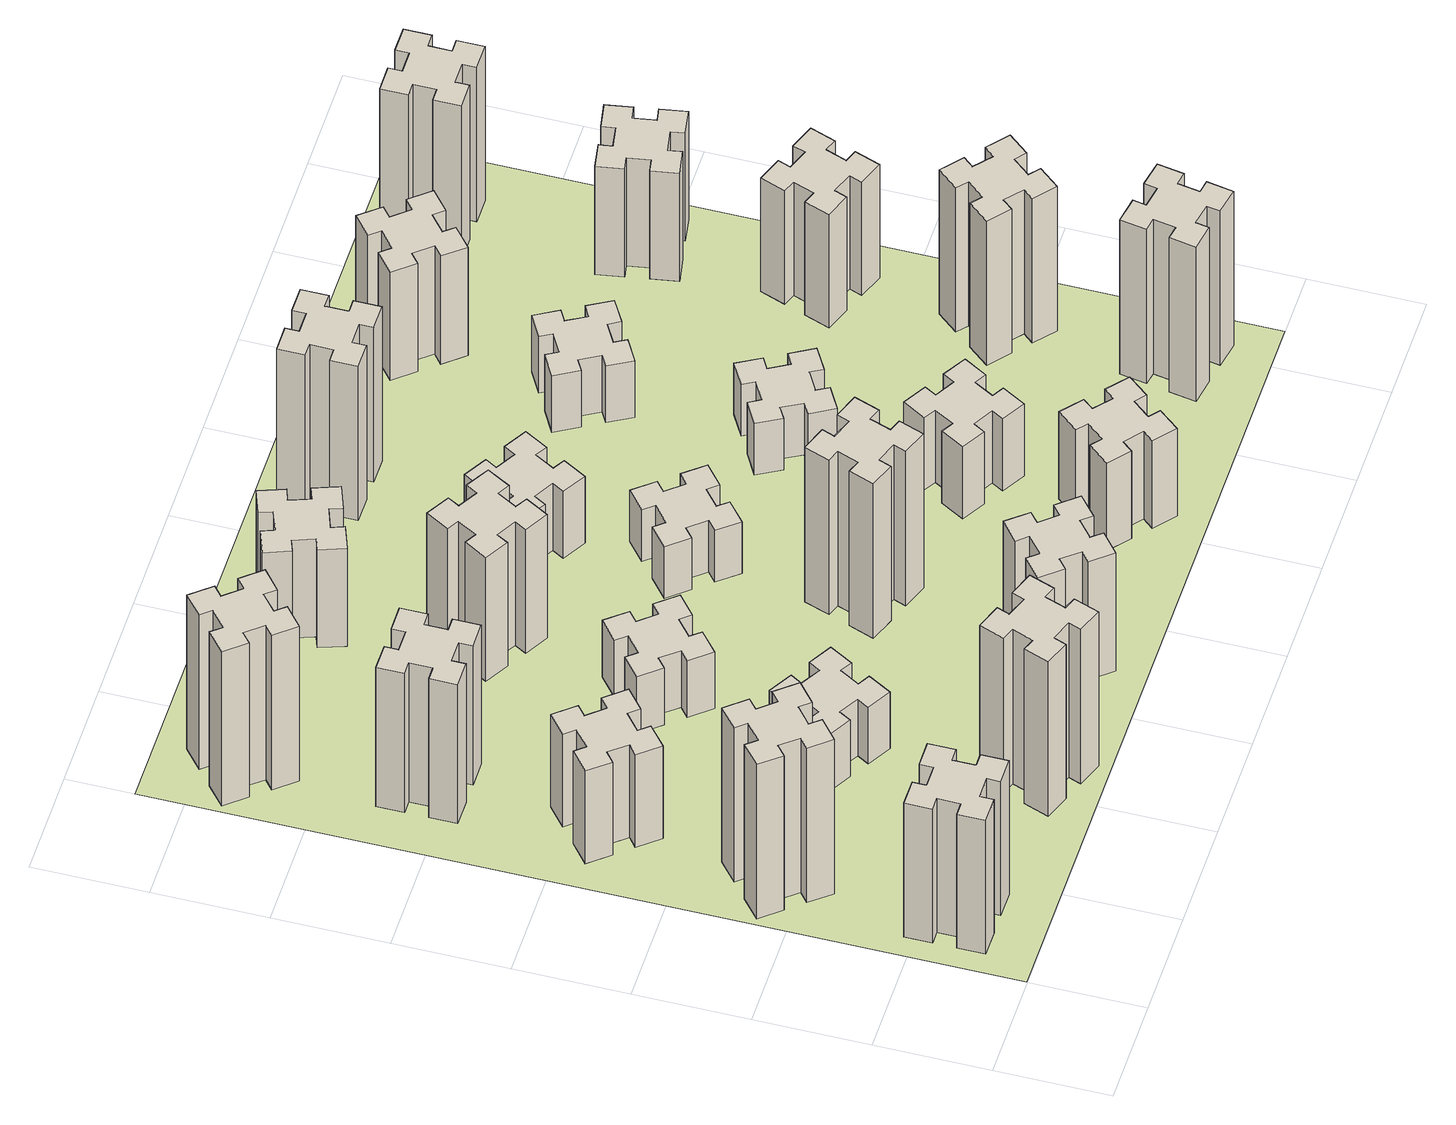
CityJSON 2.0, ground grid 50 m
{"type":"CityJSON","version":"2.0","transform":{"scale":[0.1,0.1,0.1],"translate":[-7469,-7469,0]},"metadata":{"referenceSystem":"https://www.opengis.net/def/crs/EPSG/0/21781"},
"CityObjects":{
"building1":{"type":"Building","attributes":{"class":"1000","function":"1000","usage":"1000","yearOfConstruction":2016,"roofType":"1000","measuredHeight":78,"storeysAboveGround":30,"storeysBelowGround":0},"geometry":[{"type":"Solid","lod":"1","boundaries":[[[[0,1,2,3,4,5,6,7,8,9,10,11,12,13,14,15,16,17,18,19]],[[17,16,20,21]],[[16,15,22,20]],[[15,14,23,22]],[[14,13,24,23]],[[13,12,25,24]],[[12,11,26,25]],[[11,10,27,26]],[[10,9,28,27]],[[9,8,29,28]],[[8,7,30,29]],[[7,6,31,30]],[[6,5,32,31]],[[5,4,33,32]],[[4,3,34,33]],[[3,2,35,34]],[[2,1,36,35]],[[1,0,37,36]],[[0,19,38,37]],[[19,18,39,38]],[[18,17,21,39]],[[24,25,26,27,28,29,30,31,32,33,34,35,36,37,38,39,21,20,22,23]]]]}]},
"building2":{"type":"Building","attributes":{"class":"1000","function":"1000","usage":"1000","yearOfConstruction":2016,"roofType":"1000","measuredHeight":90,"storeysAboveGround":30,"storeysBelowGround":0},"geometry":[{"type":"Solid","lod":"1","boundaries":[[[[40,41,42,43,44,45,46,47,48,49,50,51,52,53,54,55,56,57,58,59]],[[57,56,60,61]],[[56,55,62,60]],[[55,54,63,62]],[[54,53,64,63]],[[53,52,65,64]],[[52,51,66,65]],[[51,50,67,66]],[[50,49,68,67]],[[49,48,69,68]],[[48,47,70,69]],[[47,46,71,70]],[[46,45,72,71]],[[45,44,73,72]],[[44,43,74,73]],[[43,42,75,74]],[[42,41,76,75]],[[41,40,77,76]],[[40,59,78,77]],[[59,58,79,78]],[[58,57,61,79]],[[64,65,66,67,68,69,70,71,72,73,74,75,76,77,78,79,61,60,62,63]]]]}]},
"building3":{"type":"Building","attributes":{"class":"1000","function":"1000","usage":"1000","yearOfConstruction":2016,"roofType":"1000","measuredHeight":54,"storeysAboveGround":30,"storeysBelowGround":0},"geometry":[{"type":"Solid","lod":"1","boundaries":[[[[80,81,82,83,84,85,86,87,88,89,90,91,92,93,94,95,96,97,98,99]],[[97,96,100,101]],[[96,95,102,100]],[[95,94,103,102]],[[94,93,104,103]],[[93,92,105,104]],[[92,91,106,105]],[[91,90,107,106]],[[90,89,108,107]],[[89,88,109,108]],[[88,87,110,109]],[[87,86,111,110]],[[86,85,112,111]],[[85,84,113,112]],[[84,83,114,113]],[[83,82,115,114]],[[82,81,116,115]],[[81,80,117,116]],[[80,99,118,117]],[[99,98,119,118]],[[98,97,101,119]],[[104,105,106,107,108,109,110,111,112,113,114,115,116,117,118,119,101,100,102,103]]]]}]},
"building4":{"type":"Building","attributes":{"class":"1000","function":"1000","usage":"1000","yearOfConstruction":2016,"roofType":"1000","measuredHeight":81,"storeysAboveGround":30,"storeysBelowGround":0},"geometry":[{"type":"Solid","lod":"1","boundaries":[[[[120,121,122,123,124,125,126,127,128,129,130,131,132,133,134,135,136,137,138,139]],[[137,136,140,141]],[[136,135,142,140]],[[135,134,143,142]],[[134,133,144,143]],[[133,132,145,144]],[[132,131,146,145]],[[131,130,147,146]],[[130,129,148,147]],[[129,128,149,148]],[[128,127,150,149]],[[127,126,151,150]],[[126,125,152,151]],[[125,124,153,152]],[[124,123,154,153]],[[123,122,155,154]],[[122,121,156,155]],[[121,120,157,156]],[[120,139,158,157]],[[139,138,159,158]],[[138,137,141,159]],[[144,145,146,147,148,149,150,151,152,153,154,155,156,157,158,159,141,140,142,143]]]]}]},
"building5":{"type":"Building","attributes":{"class":"1000","function":"1000","usage":"1000","yearOfConstruction":2016,"roofType":"1000","measuredHeight":90,"storeysAboveGround":30,"storeysBelowGround":0},"geometry":[{"type":"Solid","lod":"1","boundaries":[[[[160,161,162,163,164,165,166,167,168,169,170,171,172,173,174,175,176,177,178,179]],[[177,176,180,181]],[[176,175,182,180]],[[175,174,183,182]],[[174,173,184,183]],[[173,172,185,184]],[[172,171,186,185]],[[171,170,187,186]],[[170,169,188,187]],[[169,168,189,188]],[[168,167,190,189]],[[167,166,191,190]],[[166,165,192,191]],[[165,164,193,192]],[[164,163,194,193]],[[163,162,195,194]],[[162,161,196,195]],[[161,160,197,196]],[[160,179,198,197]],[[179,178,199,198]],[[178,177,181,199]],[[184,185,186,187,188,189,190,191,192,193,194,195,196,197,198,199,181,180,182,183]]]]}]},
"building6":{"type":"Building","attributes":{"class":"1000","function":"1000","usage":"1000","yearOfConstruction":2016,"roofType":"1000","measuredHeight":90,"storeysAboveGround":30,"storeysBelowGround":0},"geometry":[{"type":"Solid","lod":"1","boundaries":[[[[200,201,202,203,204,205,206,207,208,209,210,211,212,213,214,215,216,217,218,219]],[[217,216,220,221]],[[216,215,222,220]],[[215,214,223,222]],[[214,213,224,223]],[[213,212,225,224]],[[212,211,226,225]],[[211,210,227,226]],[[210,209,228,227]],[[209,208,229,228]],[[208,207,230,229]],[[207,206,231,230]],[[206,205,232,231]],[[205,204,233,232]],[[204,203,234,233]],[[203,202,235,234]],[[202,201,236,235]],[[201,200,237,236]],[[200,219,238,237]],[[219,218,239,238]],[[218,217,221,239]],[[224,225,226,227,228,229,230,231,232,233,234,235,236,237,238,239,221,220,222,223]]]]}]},
"building7":{"type":"Building","attributes":{"class":"1000","function":"1000","usage":"1000","yearOfConstruction":2016,"roofType":"1000","measuredHeight":33,"storeysAboveGround":30,"storeysBelowGround":0},"geometry":[{"type":"Solid","lod":"1","boundaries":[[[[240,241,242,243,244,245,246,247,248,249,250,251,252,253,254,255,256,257,258,259]],[[257,256,260,261]],[[256,255,262,260]],[[255,254,263,262]],[[254,253,264,263]],[[253,252,265,264]],[[252,251,266,265]],[[251,250,267,266]],[[250,249,268,267]],[[249,248,269,268]],[[248,247,270,269]],[[247,246,271,270]],[[246,245,272,271]],[[245,244,273,272]],[[244,243,274,273]],[[243,242,275,274]],[[242,241,276,275]],[[241,240,277,276]],[[240,259,278,277]],[[259,258,279,278]],[[258,257,261,279]],[[264,265,266,267,268,269,270,271,272,273,274,275,276,277,278,279,261,260,262,263]]]]}]},
"building8":{"type":"Building","attributes":{"class":"1000","function":"1000","usage":"1000","yearOfConstruction":2016,"roofType":"1000","measuredHeight":33,"storeysAboveGround":30,"storeysBelowGround":0},"geometry":[{"type":"Solid","lod":"1","boundaries":[[[[280,281,282,283,284,285,286,287,288,289,290,291,292,293,294,295,296,297,298,299]],[[297,296,300,301]],[[296,295,302,300]],[[295,294,303,302]],[[294,293,304,303]],[[293,292,305,304]],[[292,291,306,305]],[[291,290,307,306]],[[290,289,308,307]],[[289,288,309,308]],[[288,287,310,309]],[[287,286,311,310]],[[286,285,312,311]],[[285,284,313,312]],[[284,283,314,313]],[[283,282,315,314]],[[282,281,316,315]],[[281,280,317,316]],[[280,299,318,317]],[[299,298,319,318]],[[298,297,301,319]],[[304,305,306,307,308,309,310,311,312,313,314,315,316,317,318,319,301,300,302,303]]]]}]},
"building9":{"type":"Building","attributes":{"class":"1000","function":"1000","usage":"1000","yearOfConstruction":2016,"roofType":"1000","measuredHeight":69,"storeysAboveGround":30,"storeysBelowGround":0},"geometry":[{"type":"Solid","lod":"1","boundaries":[[[[320,321,322,323,324,325,326,327,328,329,330,331,332,333,334,335,336,337,338,339]],[[337,336,340,341]],[[336,335,342,340]],[[335,334,343,342]],[[334,333,344,343]],[[333,332,345,344]],[[332,331,346,345]],[[331,330,347,346]],[[330,329,348,347]],[[329,328,349,348]],[[328,327,350,349]],[[327,326,351,350]],[[326,325,352,351]],[[325,324,353,352]],[[324,323,354,353]],[[323,322,355,354]],[[322,321,356,355]],[[321,320,357,356]],[[320,339,358,357]],[[339,338,359,358]],[[338,337,341,359]],[[344,345,346,347,348,349,350,351,352,353,354,355,356,357,358,359,341,340,342,343]]]]}]},
"building10":{"type":"Building","attributes":{"class":"1000","function":"1000","usage":"1000","yearOfConstruction":2016,"roofType":"1000","measuredHeight":72,"storeysAboveGround":30,"storeysBelowGround":0},"geometry":[{"type":"Solid","lod":"1","boundaries":[[[[360,361,362,363,364,365,366,367,368,369,370,371,372,373,374,375,376,377,378,379]],[[377,376,380,381]],[[376,375,382,380]],[[375,374,383,382]],[[374,373,384,383]],[[373,372,385,384]],[[372,371,386,385]],[[371,370,387,386]],[[370,369,388,387]],[[369,368,389,388]],[[368,367,390,389]],[[367,366,391,390]],[[366,365,392,391]],[[365,364,393,392]],[[364,363,394,393]],[[363,362,395,394]],[[362,361,396,395]],[[361,360,397,396]],[[360,379,398,397]],[[379,378,399,398]],[[378,377,381,399]],[[384,385,386,387,388,389,390,391,392,393,394,395,396,397,398,399,381,380,382,383]]]]}]},
"building11":{"type":"Building","attributes":{"class":"1000","function":"1000","usage":"1000","yearOfConstruction":2016,"roofType":"1000","measuredHeight":57,"storeysAboveGround":30,"storeysBelowGround":0},"geometry":[{"type":"Solid","lod":"1","boundaries":[[[[400,401,402,403,404,405,406,407,408,409,410,411,412,413,414,415,416,417,418,419]],[[417,416,420,421]],[[416,415,422,420]],[[415,414,423,422]],[[414,413,424,423]],[[413,412,425,424]],[[412,411,426,425]],[[411,410,427,426]],[[410,409,428,427]],[[409,408,429,428]],[[408,407,430,429]],[[407,406,431,430]],[[406,405,432,431]],[[405,404,433,432]],[[404,403,434,433]],[[403,402,435,434]],[[402,401,436,435]],[[401,400,437,436]],[[400,419,438,437]],[[419,418,439,438]],[[418,417,421,439]],[[424,425,426,427,428,429,430,431,432,433,434,435,436,437,438,439,421,420,422,423]]]]}]},
"building12":{"type":"Building","attributes":{"class":"1000","function":"1000","usage":"1000","yearOfConstruction":2016,"roofType":"1000","measuredHeight":90,"storeysAboveGround":30,"storeysBelowGround":0},"geometry":[{"type":"Solid","lod":"1","boundaries":[[[[440,441,442,443,444,445,446,447,448,449,450,451,452,453,454,455,456,457,458,459]],[[457,456,460,461]],[[456,455,462,460]],[[455,454,463,462]],[[454,453,464,463]],[[453,452,465,464]],[[452,451,466,465]],[[451,450,467,466]],[[450,449,468,467]],[[449,448,469,468]],[[448,447,470,469]],[[447,446,471,470]],[[446,445,472,471]],[[445,444,473,472]],[[444,443,474,473]],[[443,442,475,474]],[[442,441,476,475]],[[441,440,477,476]],[[440,459,478,477]],[[459,458,479,478]],[[458,457,461,479]],[[464,465,466,467,468,469,470,471,472,473,474,475,476,477,478,479,461,460,462,463]]]]}]},
"building13":{"type":"Building","attributes":{"class":"1000","function":"1000","usage":"1000","yearOfConstruction":2016,"roofType":"1000","measuredHeight":30,"storeysAboveGround":30,"storeysBelowGround":0},"geometry":[{"type":"Solid","lod":"1","boundaries":[[[[480,481,482,483,484,485,486,487,488,489,490,491,492,493,494,495,496,497,498,499]],[[497,496,500,501]],[[496,495,502,500]],[[495,494,503,502]],[[494,493,504,503]],[[493,492,505,504]],[[492,491,506,505]],[[491,490,507,506]],[[490,489,508,507]],[[489,488,509,508]],[[488,487,510,509]],[[487,486,511,510]],[[486,485,512,511]],[[485,484,513,512]],[[484,483,514,513]],[[483,482,515,514]],[[482,481,516,515]],[[481,480,517,516]],[[480,499,518,517]],[[499,498,519,518]],[[498,497,501,519]],[[504,505,506,507,508,509,510,511,512,513,514,515,516,517,518,519,501,500,502,503]]]]}]},
"building14":{"type":"Building","attributes":{"class":"1000","function":"1000","usage":"1000","yearOfConstruction":2016,"roofType":"1000","measuredHeight":39,"storeysAboveGround":30,"storeysBelowGround":0},"geometry":[{"type":"Solid","lod":"1","boundaries":[[[[520,521,522,523,524,525,526,527,528,529,530,531,532,533,534,535,536,537,538,539]],[[537,536,540,541]],[[536,535,542,540]],[[535,534,543,542]],[[534,533,544,543]],[[533,532,545,544]],[[532,531,546,545]],[[531,530,547,546]],[[530,529,548,547]],[[529,528,549,548]],[[528,527,550,549]],[[527,526,551,550]],[[526,525,552,551]],[[525,524,553,552]],[[524,523,554,553]],[[523,522,555,554]],[[522,521,556,555]],[[521,520,557,556]],[[520,539,558,557]],[[539,538,559,558]],[[538,537,541,559]],[[544,545,546,547,548,549,550,551,552,553,554,555,556,557,558,559,541,540,542,543]]]]}]},
"building15":{"type":"Building","attributes":{"class":"1000","function":"1000","usage":"1000","yearOfConstruction":2016,"roofType":"1000","measuredHeight":51,"storeysAboveGround":30,"storeysBelowGround":0},"geometry":[{"type":"Solid","lod":"1","boundaries":[[[[560,561,562,563,564,565,566,567,568,569,570,571,572,573,574,575,576,577,578,579]],[[577,576,580,581]],[[576,575,582,580]],[[575,574,583,582]],[[574,573,584,583]],[[573,572,585,584]],[[572,571,586,585]],[[571,570,587,586]],[[570,569,588,587]],[[569,568,589,588]],[[568,567,590,589]],[[567,566,591,590]],[[566,565,592,591]],[[565,564,593,592]],[[564,563,594,593]],[[563,562,595,594]],[[562,561,596,595]],[[561,560,597,596]],[[560,579,598,597]],[[579,578,599,598]],[[578,577,581,599]],[[584,585,586,587,588,589,590,591,592,593,594,595,596,597,598,599,581,580,582,583]]]]}]},
"building16":{"type":"Building","attributes":{"class":"1000","function":"1000","usage":"1000","yearOfConstruction":2016,"roofType":"1000","measuredHeight":90,"storeysAboveGround":30,"storeysBelowGround":0},"geometry":[{"type":"Solid","lod":"1","boundaries":[[[[600,601,602,603,604,605,606,607,608,609,610,611,612,613,614,615,616,617,618,619]],[[617,616,620,621]],[[616,615,622,620]],[[615,614,623,622]],[[614,613,624,623]],[[613,612,625,624]],[[612,611,626,625]],[[611,610,627,626]],[[610,609,628,627]],[[609,608,629,628]],[[608,607,630,629]],[[607,606,631,630]],[[606,605,632,631]],[[605,604,633,632]],[[604,603,634,633]],[[603,602,635,634]],[[602,601,636,635]],[[601,600,637,636]],[[600,619,638,637]],[[619,618,639,638]],[[618,617,621,639]],[[624,625,626,627,628,629,630,631,632,633,634,635,636,637,638,639,621,620,622,623]]]]}]},
"building17":{"type":"Building","attributes":{"class":"1000","function":"1000","usage":"1000","yearOfConstruction":2016,"roofType":"1000","measuredHeight":42,"storeysAboveGround":30,"storeysBelowGround":0},"geometry":[{"type":"Solid","lod":"1","boundaries":[[[[640,641,642,643,644,645,646,647,648,649,650,651,652,653,654,655,656,657,658,659]],[[657,656,660,661]],[[656,655,662,660]],[[655,654,663,662]],[[654,653,664,663]],[[653,652,665,664]],[[652,651,666,665]],[[651,650,667,666]],[[650,649,668,667]],[[649,648,669,668]],[[648,647,670,669]],[[647,646,671,670]],[[646,645,672,671]],[[645,644,673,672]],[[644,643,674,673]],[[643,642,675,674]],[[642,641,676,675]],[[641,640,677,676]],[[640,659,678,677]],[[659,658,679,678]],[[658,657,661,679]],[[664,665,666,667,668,669,670,671,672,673,674,675,676,677,678,679,661,660,662,663]]]]}]},
"building18":{"type":"Building","attributes":{"class":"1000","function":"1000","usage":"1000","yearOfConstruction":2016,"roofType":"1000","measuredHeight":30,"storeysAboveGround":30,"storeysBelowGround":0},"geometry":[{"type":"Solid","lod":"1","boundaries":[[[[680,681,682,683,684,685,686,687,688,689,690,691,692,693,694,695,696,697,698,699]],[[697,696,700,701]],[[696,695,702,700]],[[695,694,703,702]],[[694,693,704,703]],[[693,692,705,704]],[[692,691,706,705]],[[691,690,707,706]],[[690,689,708,707]],[[689,688,709,708]],[[688,687,710,709]],[[687,686,711,710]],[[686,685,712,711]],[[685,684,713,712]],[[684,683,714,713]],[[683,682,715,714]],[[682,681,716,715]],[[681,680,717,716]],[[680,699,718,717]],[[699,698,719,718]],[[698,697,701,719]],[[704,705,706,707,708,709,710,711,712,713,714,715,716,717,718,719,701,700,702,703]]]]}]},
"building19":{"type":"Building","attributes":{"class":"1000","function":"1000","usage":"1000","yearOfConstruction":2016,"roofType":"1000","measuredHeight":33,"storeysAboveGround":30,"storeysBelowGround":0},"geometry":[{"type":"Solid","lod":"1","boundaries":[[[[720,721,722,723,724,725,726,727,728,729,730,731,732,733,734,735,736,737,738,739]],[[737,736,740,741]],[[736,735,742,740]],[[735,734,743,742]],[[734,733,744,743]],[[733,732,745,744]],[[732,731,746,745]],[[731,730,747,746]],[[730,729,748,747]],[[729,728,749,748]],[[728,727,750,749]],[[727,726,751,750]],[[726,725,752,751]],[[725,724,753,752]],[[724,723,754,753]],[[723,722,755,754]],[[722,721,756,755]],[[721,720,757,756]],[[720,739,758,757]],[[739,738,759,758]],[[738,737,741,759]],[[744,745,746,747,748,749,750,751,752,753,754,755,756,757,758,759,741,740,742,743]]]]}]},
"building20":{"type":"Building","attributes":{"class":"1000","function":"1000","usage":"1000","yearOfConstruction":2016,"roofType":"1000","measuredHeight":90,"storeysAboveGround":30,"storeysBelowGround":0},"geometry":[{"type":"Solid","lod":"1","boundaries":[[[[760,761,762,763,764,765,766,767,768,769,770,771,772,773,774,775,776,777,778,779]],[[777,776,780,781]],[[776,775,782,780]],[[775,774,783,782]],[[774,773,784,783]],[[773,772,785,784]],[[772,771,786,785]],[[771,770,787,786]],[[770,769,788,787]],[[769,768,789,788]],[[768,767,790,789]],[[767,766,791,790]],[[766,765,792,791]],[[765,764,793,792]],[[764,763,794,793]],[[763,762,795,794]],[[762,761,796,795]],[[761,760,797,796]],[[760,779,798,797]],[[779,778,799,798]],[[778,777,781,799]],[[784,785,786,787,788,789,790,791,792,793,794,795,796,797,798,799,781,780,782,783]]]]}]},
"building21":{"type":"Building","attributes":{"class":"1000","function":"1000","usage":"1000","yearOfConstruction":2016,"roofType":"1000","measuredHeight":63,"storeysAboveGround":30,"storeysBelowGround":0},"geometry":[{"type":"Solid","lod":"1","boundaries":[[[[800,801,802,803,804,805,806,807,808,809,810,811,812,813,814,815,816,817,818,819]],[[817,816,820,821]],[[816,815,822,820]],[[815,814,823,822]],[[814,813,824,823]],[[813,812,825,824]],[[812,811,826,825]],[[811,810,827,826]],[[810,809,828,827]],[[809,808,829,828]],[[808,807,830,829]],[[807,806,831,830]],[[806,805,832,831]],[[805,804,833,832]],[[804,803,834,833]],[[803,802,835,834]],[[802,801,836,835]],[[801,800,837,836]],[[800,819,838,837]],[[819,818,839,838]],[[818,817,821,839]],[[824,825,826,827,828,829,830,831,832,833,834,835,836,837,838,839,821,820,822,823]]]]}]},
"building22":{"type":"Building","attributes":{"class":"1000","function":"1000","usage":"1000","yearOfConstruction":2016,"roofType":"1000","measuredHeight":84,"storeysAboveGround":30,"storeysBelowGround":0},"geometry":[{"type":"Solid","lod":"1","boundaries":[[[[840,841,842,843,844,845,846,847,848,849,850,851,852,853,854,855,856,857,858,859]],[[857,856,860,861]],[[856,855,862,860]],[[855,854,863,862]],[[854,853,864,863]],[[853,852,865,864]],[[852,851,866,865]],[[851,850,867,866]],[[850,849,868,867]],[[849,848,869,868]],[[848,847,870,869]],[[847,846,871,870]],[[846,845,872,871]],[[845,844,873,872]],[[844,843,874,873]],[[843,842,875,874]],[[842,841,876,875]],[[841,840,877,876]],[[840,859,878,877]],[[859,858,879,878]],[[858,857,861,879]],[[864,865,866,867,868,869,870,871,872,873,874,875,876,877,878,879,861,860,862,863]]]]}]},
"building23":{"type":"Building","attributes":{"class":"1000","function":"1000","usage":"1000","yearOfConstruction":2016,"roofType":"1000","measuredHeight":66,"storeysAboveGround":30,"storeysBelowGround":0},"geometry":[{"type":"Solid","lod":"1","boundaries":[[[[880,881,882,883,884,885,886,887,888,889,890,891,892,893,894,895,896,897,898,899]],[[897,896,900,901]],[[896,895,902,900]],[[895,894,903,902]],[[894,893,904,903]],[[893,892,905,904]],[[892,891,906,905]],[[891,890,907,906]],[[890,889,908,907]],[[889,888,909,908]],[[888,887,910,909]],[[887,886,911,910]],[[886,885,912,911]],[[885,884,913,912]],[[884,883,914,913]],[[883,882,915,914]],[[882,881,916,915]],[[881,880,917,916]],[[880,899,918,917]],[[899,898,919,918]],[[898,897,901,919]],[[904,905,906,907,908,909,910,911,912,913,914,915,916,917,918,919,901,900,902,903]]]]}]},
"building24":{"type":"Building","attributes":{"class":"1000","function":"1000","usage":"1000","yearOfConstruction":2016,"roofType":"1000","measuredHeight":63,"storeysAboveGround":30,"storeysBelowGround":0},"geometry":[{"type":"Solid","lod":"1","boundaries":[[[[920,921,922,923,924,925,926,927,928,929,930,931,932,933,934,935,936,937,938,939]],[[937,936,940,941]],[[936,935,942,940]],[[935,934,943,942]],[[934,933,944,943]],[[933,932,945,944]],[[932,931,946,945]],[[931,930,947,946]],[[930,929,948,947]],[[929,928,949,948]],[[928,927,950,949]],[[927,926,951,950]],[[926,925,952,951]],[[925,924,953,952]],[[924,923,954,953]],[[923,922,955,954]],[[922,921,956,955]],[[921,920,957,956]],[[920,939,958,957]],[[939,938,959,958]],[[938,937,941,959]],[[944,945,946,947,948,949,950,951,952,953,954,955,956,957,958,959,941,940,942,943]]]]}]},
"building25":{"type":"Building","attributes":{"class":"1000","function":"1000","usage":"1000","yearOfConstruction":2016,"roofType":"1000","measuredHeight":90,"storeysAboveGround":30,"storeysBelowGround":0},"geometry":[{"type":"Solid","lod":"1","boundaries":[[[[960,961,962,963,964,965,966,967,968,969,970,971,972,973,974,975,976,977,978,979]],[[977,976,980,981]],[[976,975,982,980]],[[975,974,983,982]],[[974,973,984,983]],[[973,972,985,984]],[[972,971,986,985]],[[971,970,987,986]],[[970,969,988,987]],[[969,968,989,988]],[[968,967,990,989]],[[967,966,991,990]],[[966,965,992,991]],[[965,964,993,992]],[[964,963,994,993]],[[963,962,995,994]],[[962,961,996,995]],[[961,960,997,996]],[[960,979,998,997]],[[979,978,999,998]],[[978,977,981,999]],[[984,985,986,987,988,989,990,991,992,993,994,995,996,997,998,999,981,980,982,983]]]]}]},
"landuse1":{"type":"LandUse","attributes":{"name":"plot1","function":"1010"},"geometry":[{"type":"MultiSurface","lod":"1","boundaries":[[[1000,1001,1002,1003]]]}]}
},
"vertices":[
[165,425,0],[165,325,0],[105,325,0],[105,205,0],[225,205,0],[225,265,0],[325,265,0],[325,205,0],[445,205,0],[445,325,0],[385,325,0],[385,425,0],[445,425,0],[445,545,0],[325,545,0],[325,485,0],[225,485,0],[225,545,0],[105,545,0],[105,425,0],[225,485,780],[225,545,780],[325,485,780],[325,545,780],[445,545,780],[445,425,780],[385,425,780],[385,325,780],[445,325,780],[445,205,780],[325,205,780],[325,265,780],[225,265,780],[225,205,780],[105,205,780],[105,325,780],[165,325,780],[165,425,780],[105,425,780],[105,545,780],
[392,1148,0],[327,1224,0],[373,1263,0],[296,1355,0],[204,1278,0],[243,1232,0],[166,1167,0],[128,1213,0],[36,1136,0],[113,1044,0],[159,1083,0],[223,1006,0],[177,968,0],[254,876,0],[346,953,0],[308,999,0],[384,1063,0],[423,1017,0],[515,1094,0],[438,1186,0],[384,1063,900],[423,1017,900],[308,999,900],[346,953,900],[254,876,900],[177,968,900],[223,1006,900],[159,1083,900],[113,1044,900],[36,1136,900],[128,1213,900],[166,1167,900],[243,1232,900],[204,1278,900],[296,1355,900],[373,1263,900],[327,1224,900],[392,1148,900],[438,1186,900],[515,1094,900],
[492,1888,0],[427,1964,0],[473,2003,0],[396,2095,0],[304,2018,0],[343,1972,0],[266,1907,0],[228,1953,0],[136,1876,0],[213,1784,0],[259,1823,0],[323,1746,0],[277,1708,0],[354,1616,0],[446,1693,0],[408,1739,0],[484,1803,0],[523,1757,0],[615,1834,0],[538,1926,0],[484,1803,540],[523,1757,540],[408,1739,540],[446,1693,540],[354,1616,540],[277,1708,540],[323,1746,540],[259,1823,540],[213,1784,540],[136,1876,540],[228,1953,540],[266,1907,540],[343,1972,540],[304,2018,540],[396,2095,540],[473,2003,540],[427,1964,540],[492,1888,540],[538,1926,540],[615,1834,540],
[485,2545,0],[485,2645,0],[545,2645,0],[545,2765,0],[425,2765,0],[425,2705,0],[325,2705,0],[325,2765,0],[205,2765,0],[205,2645,0],[265,2645,0],[265,2545,0],[205,2545,0],[205,2425,0],[325,2425,0],[325,2485,0],[425,2485,0],[425,2425,0],[545,2425,0],[545,2545,0],[425,2485,810],[425,2425,810],[325,2485,810],[325,2425,810],[205,2425,810],[205,2545,810],[265,2545,810],[265,2645,810],[205,2645,810],[205,2765,810],[325,2765,810],[325,2705,810],[425,2705,810],[425,2765,810],[545,2765,810],[545,2645,810],[485,2645,810],[485,2545,810],[545,2545,810],[545,2425,810],
[1029,360,0],[995,266,0],[939,287,0],[897,174,0],[1010,133,0],[1031,189,0],[1125,155,0],[1104,99,0],[1217,57,0],[1258,170,0],[1202,191,0],[1236,285,0],[1292,264,0],[1333,377,0],[1220,418,0],[1200,362,0],[1106,396,0],[1127,452,0],[1014,493,0],[973,380,0],[1106,396,900],[1127,452,900],[1200,362,900],[1220,418,900],[1333,377,900],[1292,264,900],[1236,285,900],[1202,191,900],[1258,170,900],[1217,57,900],[1104,99,900],[1125,155,900],[1031,189,900],[1010,133,900],[897,174,900],[939,287,900],[995,266,900],[1029,360,900],[973,380,900],[1014,493,900],
[243,3452,0],[166,3387,0],[128,3433,0],[36,3356,0],[113,3264,0],[159,3303,0],[223,3226,0],[177,3188,0],[254,3096,0],[346,3173,0],[308,3219,0],[384,3283,0],[423,3237,0],[515,3314,0],[438,3406,0],[392,3368,0],[327,3444,0],[373,3483,0],[296,3575,0],[204,3498,0],[327,3444,900],[373,3483,900],[392,3368,900],[438,3406,900],[515,3314,900],[423,3237,900],[384,3283,900],[308,3219,900],[346,3173,900],[254,3096,900],[177,3188,900],[223,3226,900],[159,3303,900],[113,3264,900],[36,3356,900],[128,3433,900],[166,3387,900],[243,3452,900],[204,3498,900],[296,3575,900],
[1086,1017,0],[1136,1104,0],[1188,1074,0],[1248,1178,0],[1144,1238,0],[1114,1186,0],[1027,1236,0],[1057,1288,0],[953,1348,0],[893,1244,0],[945,1214,0],[895,1127,0],[843,1157,0],[783,1053,0],[887,993,0],[917,1045,0],[1004,995,0],[974,943,0],[1078,883,0],[1138,987,0],[1004,995,330],[974,943,330],[917,1045,330],[887,993,330],[783,1053,330],[843,1157,330],[895,1127,330],[945,1214,330],[893,1244,330],[953,1348,330],[1057,1288,330],[1027,1236,330],[1114,1186,330],[1144,1238,330],[1248,1178,330],[1188,1074,330],[1136,1104,330],[1086,1017,330],[1138,987,330],[1078,883,330],
[1083,1972,0],[1006,1907,0],[968,1953,0],[876,1876,0],[953,1784,0],[999,1823,0],[1063,1746,0],[1017,1708,0],[1094,1616,0],[1186,1693,0],[1148,1739,0],[1224,1803,0],[1263,1757,0],[1355,1834,0],[1278,1926,0],[1232,1888,0],[1167,1964,0],[1213,2003,0],[1136,2095,0],[1044,2018,0],[1167,1964,330],[1213,2003,330],[1232,1888,330],[1278,1926,330],[1355,1834,330],[1263,1757,330],[1224,1803,330],[1148,1739,330],[1186,1693,330],[1094,1616,330],[1017,1708,330],[1063,1746,330],[999,1823,330],[953,1784,330],[876,1876,330],[968,1953,330],[1006,1907,330],[1083,1972,330],[1044,2018,330],[1136,2095,330],
[1639,343,0],[1703,266,0],[1657,228,0],[1734,136,0],[1826,213,0],[1788,259,0],[1864,323,0],[1903,277,0],[1995,354,0],[1918,446,0],[1872,408,0],[1807,484,0],[1853,523,0],[1776,615,0],[1684,538,0],[1723,492,0],[1646,427,0],[1608,473,0],[1516,396,0],[1593,304,0],[1646,427,690],[1608,473,690],[1723,492,690],[1684,538,690],[1776,615,690],[1853,523,690],[1807,484,690],[1872,408,690],[1918,446,690],[1995,354,690],[1903,277,690],[1864,323,690],[1788,259,690],[1826,213,690],[1734,136,690],[1657,228,690],[1703,266,690],[1639,343,690],[1593,304,690],[1516,396,690],
[1314,2666,0],[1227,2716,0],[1257,2768,0],[1153,2828,0],[1093,2724,0],[1145,2694,0],[1095,2607,0],[1043,2637,0],[983,2533,0],[1087,2473,0],[1117,2525,0],[1204,2475,0],[1174,2423,0],[1278,2363,0],[1338,2467,0],[1286,2497,0],[1336,2584,0],[1388,2554,0],[1448,2658,0],[1344,2718,0],[1336,2584,720],[1388,2554,720],[1286,2497,720],[1338,2467,720],[1278,2363,720],[1174,2423,720],[1204,2475,720],[1117,2525,720],[1087,2473,720],[983,2533,720],[1043,2637,720],[1095,2607,720],[1145,2694,720],[1093,2724,720],[1153,2828,720],[1257,2768,720],[1227,2716,720],[1314,2666,720],[1344,2718,720],[1448,2658,720],
[1125,3456,0],[1031,3422,0],[1010,3478,0],[897,3437,0],[939,3324,0],[995,3345,0],[1029,3251,0],[973,3230,0],[1014,3117,0],[1127,3159,0],[1106,3215,0],[1200,3249,0],[1220,3193,0],[1333,3234,0],[1292,3347,0],[1236,3326,0],[1202,3420,0],[1258,3440,0],[1217,3553,0],[1104,3512,0],[1202,3420,570],[1258,3440,570],[1236,3326,570],[1292,3347,570],[1333,3234,570],[1220,3193,570],[1200,3249,570],[1106,3215,570],[1127,3159,570],[1014,3117,570],[973,3230,570],[1029,3251,570],[995,3345,570],[939,3324,570],[897,3437,570],[1010,3478,570],[1031,3422,570],[1125,3456,570],[1104,3512,570],[1217,3553,570],
[1769,1300,0],[1735,1206,0],[1679,1227,0],[1637,1114,0],[1750,1073,0],[1771,1129,0],[1865,1095,0],[1844,1039,0],[1957,997,0],[1998,1110,0],[1942,1131,0],[1976,1225,0],[2032,1204,0],[2073,1317,0],[1960,1358,0],[1940,1302,0],[1846,1336,0],[1867,1392,0],[1754,1433,0],[1713,1320,0],[1846,1336,900],[1867,1392,900],[1940,1302,900],[1960,1358,900],[2073,1317,900],[2032,1204,900],[1976,1225,900],[1942,1131,900],[1998,1110,900],[1957,997,900],[1844,1039,900],[1865,1095,900],[1771,1129,900],[1750,1073,900],[1637,1114,900],[1679,1227,900],[1735,1206,900],[1769,1300,900],[1713,1320,900],[1754,1433,900],
[1972,1988,0],[1907,2064,0],[1953,2103,0],[1876,2195,0],[1784,2118,0],[1823,2072,0],[1746,2007,0],[1708,2053,0],[1616,1976,0],[1693,1884,0],[1739,1923,0],[1803,1846,0],[1757,1808,0],[1834,1716,0],[1926,1793,0],[1888,1839,0],[1964,1903,0],[2003,1857,0],[2095,1934,0],[2018,2026,0],[1964,1903,300],[2003,1857,300],[1888,1839,300],[1926,1793,300],[1834,1716,300],[1757,1808,300],[1803,1846,300],[1739,1923,300],[1693,1884,300],[1616,1976,300],[1708,2053,300],[1746,2007,300],[1823,2072,300],[1784,2118,300],[1876,2195,300],[1953,2103,300],[1907,2064,300],[1972,1988,300],[2018,2026,300],[2095,1934,300],
[1826,2497,0],[1876,2584,0],[1928,2554,0],[1988,2658,0],[1884,2718,0],[1854,2666,0],[1767,2716,0],[1797,2768,0],[1693,2828,0],[1633,2724,0],[1685,2694,0],[1635,2607,0],[1583,2637,0],[1523,2533,0],[1627,2473,0],[1657,2525,0],[1744,2475,0],[1714,2423,0],[1818,2363,0],[1878,2467,0],[1744,2475,390],[1714,2423,390],[1657,2525,390],[1627,2473,390],[1523,2533,390],[1583,2637,390],[1635,2607,390],[1685,2694,390],[1633,2724,390],[1693,2828,390],[1797,2768,390],[1767,2716,390],[1854,2666,390],[1884,2718,390],[1988,2658,390],[1928,2554,390],[1876,2584,390],[1826,2497,390],[1878,2467,390],[1818,2363,390],
[2486,323,0],[2563,259,0],[2524,213,0],[2616,136,0],[2693,228,0],[2647,266,0],[2712,343,0],[2758,304,0],[2835,396,0],[2743,473,0],[2704,427,0],[2628,492,0],[2666,538,0],[2574,615,0],[2497,523,0],[2543,484,0],[2479,408,0],[2433,446,0],[2356,354,0],[2448,277,0],[2479,408,510],[2433,446,510],[2543,484,510],[2497,523,510],[2574,615,510],[2666,538,510],[2628,492,510],[2704,427,510],[2743,473,510],[2835,396,510],[2758,304,510],[2712,343,510],[2647,266,510],[2693,228,510],[2616,136,510],[2524,213,510],[2563,259,510],[2486,323,510],[2448,277,510],[2356,354,510],
[1965,3385,0],[1965,3485,0],[2025,3485,0],[2025,3605,0],[1905,3605,0],[1905,3545,0],[1805,3545,0],[1805,3605,0],[1685,3605,0],[1685,3485,0],[1745,3485,0],[1745,3385,0],[1685,3385,0],[1685,3265,0],[1805,3265,0],[1805,3325,0],[1905,3325,0],[1905,3265,0],[2025,3265,0],[2025,3385,0],[1905,3325,900],[1905,3265,900],[1805,3325,900],[1805,3265,900],[1685,3265,900],[1685,3385,900],[1745,3385,900],[1745,3485,900],[1685,3485,900],[1685,3605,900],[1805,3605,900],[1805,3545,900],[1905,3545,900],[1905,3605,900],[2025,3605,900],[2025,3485,900],[1965,3485,900],[1965,3385,900],[2025,3385,900],[2025,3265,900],
[2497,945,0],[2584,895,0],[2554,843,0],[2658,783,0],[2718,887,0],[2666,917,0],[2716,1004,0],[2768,974,0],[2828,1078,0],[2724,1138,0],[2694,1086,0],[2607,1136,0],[2637,1188,0],[2533,1248,0],[2473,1144,0],[2525,1114,0],[2475,1027,0],[2423,1057,0],[2363,953,0],[2467,893,0],[2475,1027,420],[2423,1057,420],[2525,1114,420],[2473,1144,420],[2533,1248,420],[2637,1188,420],[2607,1136,420],[2694,1086,420],[2724,1138,420],[2828,1078,420],[2768,974,420],[2716,1004,420],[2666,917,420],[2718,887,420],[2658,783,420],[2554,843,420],[2584,895,420],[2497,945,420],[2467,893,420],[2363,953,420],
[2475,1744,0],[2525,1657,0],[2473,1627,0],[2533,1523,0],[2637,1583,0],[2607,1635,0],[2694,1685,0],[2724,1633,0],[2828,1693,0],[2768,1797,0],[2716,1767,0],[2666,1854,0],[2718,1884,0],[2658,1988,0],[2554,1928,0],[2584,1876,0],[2497,1826,0],[2467,1878,0],[2363,1818,0],[2423,1714,0],[2497,1826,300],[2467,1878,300],[2584,1876,300],[2554,1928,300],[2658,1988,300],[2718,1884,300],[2666,1854,300],[2716,1767,300],[2768,1797,300],[2828,1693,300],[2724,1633,300],[2694,1685,300],[2607,1635,300],[2637,1583,300],[2533,1523,300],[2473,1627,300],[2525,1657,300],[2475,1744,300],[2423,1714,300],[2363,1818,300],
[2475,2584,0],[2525,2497,0],[2473,2467,0],[2533,2363,0],[2637,2423,0],[2607,2475,0],[2694,2525,0],[2724,2473,0],[2828,2533,0],[2768,2637,0],[2716,2607,0],[2666,2694,0],[2718,2724,0],[2658,2828,0],[2554,2768,0],[2584,2716,0],[2497,2666,0],[2467,2718,0],[2363,2658,0],[2423,2554,0],[2497,2666,330],[2467,2718,330],[2584,2716,330],[2554,2768,330],[2658,2828,330],[2718,2724,330],[2666,2694,330],[2716,2607,330],[2768,2637,330],[2828,2533,330],[2724,2473,330],[2694,2525,330],[2607,2475,330],[2637,2423,330],[2533,2363,330],[2473,2467,330],[2525,2497,330],[2475,2584,330],[2423,2554,330],[2363,2658,330],
[3504,475,0],[3405,492,0],[3416,551,0],[3297,572,0],[3277,454,0],[3336,444,0],[3318,345,0],[3259,356,0],[3238,237,0],[3357,217,0],[3367,276,0],[3465,258,0],[3455,199,0],[3573,178,0],[3594,297,0],[3535,307,0],[3552,405,0],[3611,395,0],[3632,513,0],[3514,534,0],[3552,405,900],[3611,395,900],[3535,307,900],[3594,297,900],[3573,178,900],[3455,199,900],[3465,258,900],[3367,276,900],[3357,217,900],[3238,237,900],[3259,356,900],[3318,345,900],[3336,444,900],[3277,454,900],[3297,572,900],[3416,551,900],[3405,492,900],[3504,475,900],[3514,534,900],[3632,513,900],
[2812,3368,0],[2747,3444,0],[2793,3483,0],[2716,3575,0],[2624,3498,0],[2663,3452,0],[2586,3387,0],[2548,3433,0],[2456,3356,0],[2533,3264,0],[2579,3303,0],[2643,3226,0],[2597,3188,0],[2674,3096,0],[2766,3173,0],[2728,3219,0],[2804,3283,0],[2843,3237,0],[2935,3314,0],[2858,3406,0],[2804,3283,630],[2843,3237,630],[2728,3219,630],[2766,3173,630],[2674,3096,630],[2597,3188,630],[2643,3226,630],[2579,3303,630],[2533,3264,630],[2456,3356,630],[2548,3433,630],[2586,3387,630],[2663,3452,630],[2624,3498,630],[2716,3575,630],[2793,3483,630],[2747,3444,630],[2812,3368,630],[2858,3406,630],[2935,3314,630],
[3487,1006,0],[3552,1083,0],[3598,1044,0],[3675,1136,0],[3583,1213,0],[3544,1167,0],[3468,1232,0],[3506,1278,0],[3414,1355,0],[3337,1263,0],[3383,1224,0],[3319,1148,0],[3273,1186,0],[3196,1094,0],[3288,1017,0],[3326,1063,0],[3403,999,0],[3364,953,0],[3456,876,0],[3533,968,0],[3403,999,840],[3364,953,840],[3326,1063,840],[3288,1017,840],[3196,1094,840],[3273,1186,840],[3319,1148,840],[3383,1224,840],[3337,1263,840],[3414,1355,840],[3506,1278,840],[3468,1232,840],[3544,1167,840],[3583,1213,840],[3675,1136,840],[3598,1044,840],[3552,1083,840],[3487,1006,840],[3533,968,840],[3456,876,840],
[3520,1942,0],[3426,1976,0],[3447,2032,0],[3334,2073,0],[3293,1960,0],[3349,1940,0],[3315,1846,0],[3259,1867,0],[3217,1754,0],[3330,1713,0],[3351,1769,0],[3445,1735,0],[3424,1679,0],[3537,1637,0],[3578,1750,0],[3522,1771,0],[3556,1865,0],[3612,1844,0],[3653,1957,0],[3540,1998,0],[3556,1865,660],[3612,1844,660],[3522,1771,660],[3578,1750,660],[3537,1637,660],[3424,1679,660],[3445,1735,660],[3351,1769,660],[3330,1713,660],[3217,1754,660],[3259,1867,660],[3315,1846,660],[3349,1940,660],[3293,1960,660],[3334,2073,660],[3447,2032,660],[3426,1976,660],[3520,1942,660],[3540,1998,660],[3653,1957,660],
[3405,2478,0],[3504,2496,0],[3514,2437,0],[3632,2457,0],[3611,2576,0],[3552,2565,0],[3535,2664,0],[3594,2674,0],[3573,2792,0],[3455,2771,0],[3465,2712,0],[3367,2695,0],[3357,2754,0],[3238,2733,0],[3259,2615,0],[3318,2625,0],[3336,2527,0],[3277,2517,0],[3297,2398,0],[3416,2419,0],[3336,2527,630],[3277,2517,630],[3318,2625,630],[3259,2615,630],[3238,2733,630],[3357,2754,630],[3367,2695,630],[3465,2712,630],[3455,2771,630],[3573,2792,630],[3594,2674,630],[3535,2664,630],[3552,2565,630],[3611,2576,630],[3632,2457,630],[3514,2437,630],[3504,2496,630],[3405,2478,630],[3416,2419,630],[3297,2398,630],
[3285,3325,0],[3385,3325,0],[3385,3265,0],[3505,3265,0],[3505,3385,0],[3445,3385,0],[3445,3485,0],[3505,3485,0],[3505,3605,0],[3385,3605,0],[3385,3545,0],[3285,3545,0],[3285,3605,0],[3165,3605,0],[3165,3485,0],[3225,3485,0],[3225,3385,0],[3165,3385,0],[3165,3265,0],[3285,3265,0],[3225,3385,900],[3165,3385,900],[3225,3485,900],[3165,3485,900],[3165,3605,900],[3285,3605,900],[3285,3545,900],[3385,3545,900],[3385,3605,900],[3505,3605,900],[3505,3485,900],[3445,3485,900],[3445,3385,900],[3505,3385,900],[3505,3265,900],[3385,3265,900],[3385,3325,900],[3285,3325,900],[3285,3265,900],[3165,3265,900],
[5,3705,0],[3705,3705,0],[3705,5,0],[5,5,0]
]}
